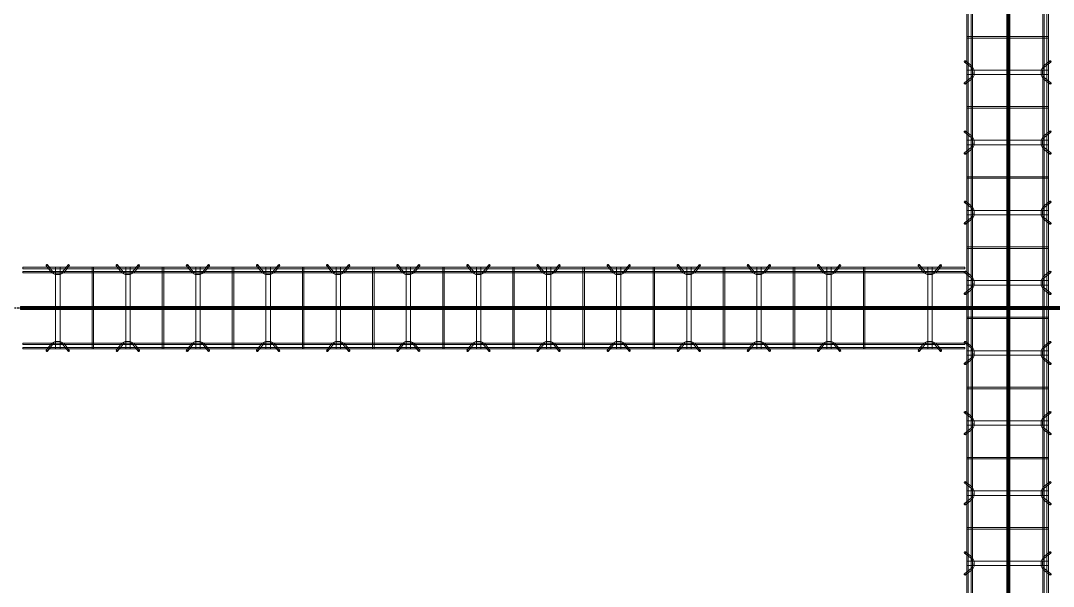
# Model space of a CAD drawing. Header units: inches. Extents: x -19229 to -222, y -6301 to 12387.
# Drawn here: x -3819.3 to -3642.6, y 10791.6 to 10888.4 of the extents above; entities that cross this region are included whole.
import ezdxf

# ---------------------------------------------------------------- set-up
doc = ezdxf.new("R2010")
doc.units = ezdxf.units.IN
doc.header["$MEASUREMENT"] = 0
doc.linetypes.add('Grid Line 1_2_', pattern=[0.875, 0.5, -0.125, 0.125, -0.125])
for name, color, linetype, lineweight in [('A-GENM', 13, 'Continuous', 9), ('S-BEAM', 12, 'Continuous', 9), ('S-GRID', 1, 'Continuous', 9)]:
    doc.layers.add(name, color=color, linetype=linetype, lineweight=lineweight)

# ---------------------------------------------------------------- blocks, each defined once
blk = doc.blocks.new('Dowel bar assembly - Dowel bar assembly-671091-SLAB ON GROUND JOINTS')
at = {"layer": 'S-BEAM'}
for p, q in [((1524, 1.98), (0, 1.98)), ((892.02, 2.23), (892.97, 1.03)), ((893.18, 1.19), (892.23, 2.39)), ((893.62, 1.99), (893.62, -12.01)), ((894.38, 1.99), (893.62, 1.99)), ((893.62, 1.99), (894.38, 1.99)), ((894.38, -12.01), (894.38, 1.99)), ((895.76, 2.39), (894.81, 1.19)), ((895.01, 1.03), (895.96, 2.23)), ((899.87, 1.99), (899.87, -12.01)), ((900.13, 1.99), (899.87, 1.99)), ((899.87, 1.99), (900.13, 1.99)), ((900.13, -12.01), (900.13, 1.99)), ((904.02, 2.23), (904.97, 1.03)), ((905.18, 1.19), (904.23, 2.39)), ((905.62, 1.99), (905.62, -12.01)), ((906.38, 1.99), (905.62, 1.99)), ((905.62, 1.99), (906.38, 1.99)), ((906.38, -12.01), (906.38, 1.99)), ((907.76, 2.39), (906.81, 1.19)), ((907.01, 1.03), (907.96, 2.23)), ((911.87, 1.99), (911.87, -12.01)), ((912.13, 1.99), (911.87, 1.99)), ((911.87, 1.99), (912.13, 1.99)), ((912.13, -12.01), (912.13, 1.99)), ((916.02, 2.23), (916.97, 1.03)), ((917.18, 1.19), (916.23, 2.39)), ((917.62, 1.99), (917.62, -12.01)), ((918.38, 1.99), (917.62, 1.99)), ((917.62, 1.99), (918.38, 1.99)), ((918.38, -12.01), (918.38, 1.99)), ((919.76, 2.39), (918.81, 1.19)), ((919.01, 1.03), (919.96, 2.23)), ((923.87, 1.99), (923.87, -12.01)), ((924.13, 1.99), (923.87, 1.99)), ((923.87, 1.99), (924.13, 1.99)), ((924.13, -12.01), (924.13, 1.99)), ((928.02, 2.23), (928.97, 1.03)), ((929.18, 1.19), (928.23, 2.39)), ((929.62, 1.99), (929.62, -12.01)), ((930.38, 1.99), (929.62, 1.99)), ((929.62, 1.99), (930.38, 1.99)), ((930.38, -12.01), (930.38, 1.99)), ((931.76, 2.39), (930.81, 1.19)), ((931.01, 1.03), (931.96, 2.23)), ((935.87, 1.99), (935.87, -12.01)), ((936.13, 1.99), (935.87, 1.99)), ((935.87, 1.99), (936.13, 1.99)), ((936.13, -12.01), (936.13, 1.99)), ((940.02, 2.23), (940.97, 1.03)), ((941.18, 1.19), (940.23, 2.39)), ((941.62, 1.99), (941.62, -12.01)), ((942.38, 1.99), (941.62, 1.99)), ((941.62, 1.99), (942.38, 1.99)), ((942.38, -12.01), (942.38, 1.99)), ((943.76, 2.39), (942.81, 1.19)), ((943.01, 1.03), (943.96, 2.23)), ((947.87, 1.99), (947.87, -12.01)), ((948.13, 1.99), (947.87, 1.99)), ((947.87, 1.99), (948.13, 1.99)), ((948.13, -12.01), (948.13, 1.99)), ((952.02, 2.23), (952.97, 1.03)), ((953.18, 1.19), (952.23, 2.39)), ((953.62, 1.99), (953.62, -12.01)), ((954.38, 1.99), (953.62, 1.99)), ((953.62, 1.99), (954.38, 1.99)), ((954.38, -12.01), (954.38, 1.99)), ((955.76, 2.39), (954.81, 1.19)), ((955.01, 1.03), (955.96, 2.23)), ((959.87, 1.99), (959.87, -12.01)), ((960.13, 1.99), (959.87, 1.99)), ((959.87, 1.99), (960.13, 1.99)), ((960.13, -12.01), (960.13, 1.99)), ((964.02, 2.23), (964.97, 1.03)), ((965.18, 1.19), (964.23, 2.39)), ((965.62, 1.99), (965.62, -12.01)), ((966.38, 1.99), (965.62, 1.99)), ((965.62, 1.99), (966.38, 1.99)), ((966.38, -12.01), (966.38, 1.99)), ((967.76, 2.39), (966.81, 1.19)), ((967.01, 1.03), (967.96, 2.23)), ((971.87, 1.99), (971.87, -12.01)), ((972.13, 1.99), (971.87, 1.99)), ((971.87, 1.99), (972.13, 1.99)), ((972.13, -12.01), (972.13, 1.99)), ((976.02, 2.23), (976.97, 1.03)), ((977.18, 1.19), (976.23, 2.39)), ((977.62, 1.99), (977.62, -12.01)), ((978.38, 1.99), (977.62, 1.99)), ((977.62, 1.99), (978.38, 1.99)), ((978.38, -12.01), (978.38, 1.99)), ((979.76, 2.39), (978.81, 1.19)), ((979.01, 1.03), (979.96, 2.23)), ((983.87, 1.99), (983.87, -12.01)), ((984.13, 1.99), (983.87, 1.99)), ((983.87, 1.99), (984.13, 1.99)), ((984.13, -12.01), (984.13, 1.99)), ((0, 1.72), (1524, 1.72)), ((1524, 1.25), (0, 1.25)), ((0, 0.99), (1524, 0.99)), ((1524, -11.01), (0, -11.01)), ((0, -11.27), (1524, -11.27)), ((1524, -11.74), (0, -11.74)), ((0, -12), (1524, -12)), ((892.97, -11.05), (892.02, -12.25)), ((892.23, -12.41), (893.18, -11.21)), ((894.38, -12.01), (893.62, -12.01)), ((893.62, -12.01), (894.38, -12.01)), ((894.81, -11.21), (895.76, -12.41)), ((895.96, -12.25), (895.01, -11.05)), ((900.13, -12.01), (899.87, -12.01)), ((899.87, -12.01), (900.13, -12.01)), ((904.97, -11.05), (904.02, -12.25)), ((904.23, -12.41), (905.18, -11.21)), ((906.38, -12.01), (905.62, -12.01)), ((905.62, -12.01), (906.38, -12.01)), ((906.81, -11.21), (907.76, -12.41)), ((907.96, -12.25), (907.01, -11.05)), ((912.13, -12.01), (911.87, -12.01)), ((911.87, -12.01), (912.13, -12.01)), ((916.97, -11.05), (916.02, -12.25)), ((916.23, -12.41), (917.18, -11.21)), ((918.38, -12.01), (917.62, -12.01)), ((917.62, -12.01), (918.38, -12.01)), ((918.81, -11.21), (919.76, -12.41)), ((919.96, -12.25), (919.01, -11.05)), ((924.13, -12.01), (923.87, -12.01)), ((923.87, -12.01), (924.13, -12.01)), ((928.97, -11.05), (928.02, -12.25)), ((928.23, -12.41), (929.18, -11.21)), ((930.38, -12.01), (929.62, -12.01)), ((929.62, -12.01), (930.38, -12.01)), ((930.81, -11.21), (931.76, -12.41)), ((931.96, -12.25), (931.01, -11.05)), ((936.13, -12.01), (935.87, -12.01)), ((935.87, -12.01), (936.13, -12.01)), ((940.97, -11.05), (940.02, -12.25)), ((940.23, -12.41), (941.18, -11.21)), ((942.38, -12.01), (941.62, -12.01)), ((941.62, -12.01), (942.38, -12.01)), ((942.81, -11.21), (943.76, -12.41)), ((943.96, -12.25), (943.01, -11.05)), ((948.13, -12.01), (947.87, -12.01)), ((947.87, -12.01), (948.13, -12.01)), ((952.97, -11.05), (952.02, -12.25)), ((952.23, -12.41), (953.18, -11.21)), ((954.38, -12.01), (953.62, -12.01)), ((953.62, -12.01), (954.38, -12.01)), ((954.81, -11.21), (955.76, -12.41)), ((955.96, -12.25), (955.01, -11.05)), ((960.13, -12.01), (959.87, -12.01)), ((959.87, -12.01), (960.13, -12.01)), ((964.97, -11.05), (964.02, -12.25)), ((964.23, -12.41), (965.18, -11.21)), ((966.38, -12.01), (965.62, -12.01)), ((965.62, -12.01), (966.38, -12.01)), ((966.81, -11.21), (967.76, -12.41)), ((967.96, -12.25), (967.01, -11.05)), ((972.13, -12.01), (971.87, -12.01)), ((971.87, -12.01), (972.13, -12.01)), ((976.97, -11.05), (976.02, -12.25)), ((976.23, -12.41), (977.18, -11.21)), ((978.38, -12.01), (977.62, -12.01)), ((977.62, -12.01), (978.38, -12.01)), ((978.81, -11.21), (979.76, -12.41)), ((979.96, -12.25), (979.01, -11.05)), ((984.13, -12.01), (983.87, -12.01)), ((983.87, -12.01), (984.13, -12.01))]:
    blk.add_line(p, q, dxfattribs=at)
at = {"layer": 'S-BEAM', "flags": 128}
for points in [[(892.97, 1.03), (893.53, 0.73), (894.39, 0.72), (894.97, 0.99), (895.01, 1.03)], [(893.18, 1.19), (893.62, 0.97), (894.38, 0.98), (894.81, 1.19)], [(904.97, 1.03), (905.53, 0.73), (906.39, 0.72), (906.97, 0.99), (907.01, 1.03)], [(905.18, 1.19), (905.62, 0.97), (906.38, 0.98), (906.81, 1.19)], [(916.97, 1.03), (917.53, 0.73), (918.39, 0.72), (918.97, 0.99), (919.01, 1.03)], [(917.18, 1.19), (917.62, 0.97), (918.38, 0.98), (918.81, 1.19)], [(928.97, 1.03), (929.53, 0.73), (930.39, 0.72), (930.97, 0.99), (931.01, 1.03)], [(929.18, 1.19), (929.62, 0.97), (930.38, 0.98), (930.81, 1.19)], [(940.97, 1.03), (941.53, 0.73), (942.39, 0.72), (942.97, 0.99), (943.01, 1.03)], [(941.18, 1.19), (941.62, 0.97), (942.38, 0.98), (942.81, 1.19)], [(952.97, 1.03), (953.53, 0.73), (954.39, 0.72), (954.97, 0.99), (955.01, 1.03)], [(953.18, 1.19), (953.62, 0.97), (954.38, 0.98), (954.81, 1.19)], [(964.97, 1.03), (965.53, 0.73), (966.39, 0.72), (966.97, 0.99), (967.01, 1.03)], [(965.18, 1.19), (965.62, 0.97), (966.38, 0.98), (966.81, 1.19)], [(976.97, 1.03), (977.53, 0.73), (978.39, 0.72), (978.97, 0.99), (979.01, 1.03)], [(977.18, 1.19), (977.62, 0.97), (978.38, 0.98), (978.81, 1.19)], [(892.97, -11.05), (893.53, -10.75), (894.39, -10.74), (894.97, -11.01), (895.01, -11.05)], [(893.18, -11.21), (893.62, -10.99), (894.38, -11), (894.81, -11.21)], [(904.97, -11.05), (905.53, -10.75), (906.39, -10.74), (906.97, -11.01), (907.01, -11.05)], [(905.18, -11.21), (905.62, -10.99), (906.38, -11), (906.81, -11.21)], [(916.97, -11.05), (917.53, -10.75), (918.39, -10.74), (918.97, -11.01), (919.01, -11.05)], [(917.18, -11.21), (917.62, -10.99), (918.38, -11), (918.81, -11.21)], [(928.97, -11.05), (929.53, -10.75), (930.39, -10.74), (930.97, -11.01), (931.01, -11.05)], [(929.18, -11.21), (929.62, -10.99), (930.38, -11), (930.81, -11.21)], [(940.97, -11.05), (941.53, -10.75), (942.39, -10.74), (942.97, -11.01), (943.01, -11.05)], [(941.18, -11.21), (941.62, -10.99), (942.38, -11), (942.81, -11.21)], [(952.97, -11.05), (953.53, -10.75), (954.39, -10.74), (954.97, -11.01), (955.01, -11.05)], [(953.18, -11.21), (953.62, -10.99), (954.38, -11), (954.81, -11.21)], [(964.97, -11.05), (965.53, -10.75), (966.39, -10.74), (966.97, -11.01), (967.01, -11.05)], [(965.18, -11.21), (965.62, -10.99), (966.38, -11), (966.81, -11.21)], [(976.97, -11.05), (977.53, -10.75), (978.39, -10.74), (978.97, -11.01), (979.01, -11.05)], [(977.18, -11.21), (977.62, -10.99), (978.38, -11), (978.81, -11.21)]]:
    blk.add_lwpolyline(points, dxfattribs=at)
at = {"layer": 'S-BEAM'}
for centre, major_axis, start_param, end_param in [((892.12, 2.31), (0.101, 0.08), 5.709265, 8.850858), ((892.12, 2.31), (0.101, 0.08), 2.567673, 5.709265), ((895.86, 2.31), (-0.101, 0.08), 3.715513, 6.857105), ((895.86, 2.31), (-0.101, 0.08), 0.57392, 3.715513), ((904.12, 2.31), (0.101, 0.08), 5.709265, 8.850858), ((904.12, 2.31), (0.101, 0.08), 2.567673, 5.709265), ((907.86, 2.31), (-0.101, 0.08), 3.715513, 6.857105), ((907.86, 2.31), (-0.101, 0.08), 0.57392, 3.715513), ((916.12, 2.31), (0.101, 0.08), 5.709265, 8.850858), ((916.12, 2.31), (0.101, 0.08), 2.567673, 5.709265), ((919.86, 2.31), (-0.101, 0.08), 3.715513, 6.857105), ((919.86, 2.31), (-0.101, 0.08), 0.57392, 3.715513), ((928.12, 2.31), (0.101, 0.08), 5.709265, 8.850858), ((928.12, 2.31), (0.101, 0.08), 2.567673, 5.709265), ((931.86, 2.31), (-0.101, 0.08), 3.715513, 6.857105), ((931.86, 2.31), (-0.101, 0.08), 0.57392, 3.715513), ((940.12, 2.31), (0.101, 0.08), 5.709265, 8.850858), ((940.12, 2.31), (0.101, 0.08), 2.567673, 5.709265), ((943.86, 2.31), (-0.101, 0.08), 3.715513, 6.857105), ((943.86, 2.31), (-0.101, 0.08), 0.57392, 3.715513), ((952.12, 2.31), (0.101, 0.08), 5.709265, 8.850858), ((952.12, 2.31), (0.101, 0.08), 2.567673, 5.709265), ((955.86, 2.31), (-0.101, 0.08), 3.715513, 6.857105), ((955.86, 2.31), (-0.101, 0.08), 0.57392, 3.715513), ((964.12, 2.31), (0.101, 0.08), 5.709265, 8.850858), ((964.12, 2.31), (0.101, 0.08), 2.567673, 5.709265), ((967.86, 2.31), (-0.101, 0.08), 3.715513, 6.857105), ((967.86, 2.31), (-0.101, 0.08), 0.57392, 3.715513), ((976.12, 2.31), (0.101, 0.08), 5.709265, 8.850858), ((976.12, 2.31), (0.101, 0.08), 2.567673, 5.709265), ((979.86, 2.31), (-0.101, 0.08), 3.715513, 6.857105), ((979.86, 2.31), (-0.101, 0.08), 0.57392, 3.715513), ((892.12, -12.33), (-0.101, 0.08), 3.715513, 6.857105), ((892.12, -12.33), (-0.101, 0.08), 0.57392, 3.715513), ((895.86, -12.33), (0.101, 0.08), 5.709265, 8.850858), ((895.86, -12.33), (0.101, 0.08), 2.567673, 5.709265), ((904.12, -12.33), (-0.101, 0.08), 3.715513, 6.857105), ((904.12, -12.33), (-0.101, 0.08), 0.57392, 3.715513), ((907.86, -12.33), (0.101, 0.08), 5.709265, 8.850858), ((907.86, -12.33), (0.101, 0.08), 2.567673, 5.709265), ((916.12, -12.33), (-0.101, 0.08), 3.715513, 6.857105), ((916.12, -12.33), (-0.101, 0.08), 0.57392, 3.715513), ((919.86, -12.33), (0.101, 0.08), 5.709265, 8.850858), ((919.86, -12.33), (0.101, 0.08), 2.567673, 5.709265), ((928.12, -12.33), (-0.101, 0.08), 3.715513, 6.857105), ((928.12, -12.33), (-0.101, 0.08), 0.57392, 3.715513), ((931.86, -12.33), (0.101, 0.08), 5.709265, 8.850858), ((931.86, -12.33), (0.101, 0.08), 2.567673, 5.709265), ((940.12, -12.33), (-0.101, 0.08), 3.715513, 6.857105), ((940.12, -12.33), (-0.101, 0.08), 0.57392, 3.715513), ((943.86, -12.33), (0.101, 0.08), 5.709265, 8.850858), ((943.86, -12.33), (0.101, 0.08), 2.567673, 5.709265), ((952.12, -12.33), (-0.101, 0.08), 3.715513, 6.857105), ((952.12, -12.33), (-0.101, 0.08), 0.57392, 3.715513), ((955.86, -12.33), (0.101, 0.08), 5.709265, 8.850858), ((955.86, -12.33), (0.101, 0.08), 2.567673, 5.709265), ((964.12, -12.33), (-0.101, 0.08), 3.715513, 6.857105), ((964.12, -12.33), (-0.101, 0.08), 0.57392, 3.715513), ((967.86, -12.33), (0.101, 0.08), 5.709265, 8.850858), ((967.86, -12.33), (0.101, 0.08), 2.567673, 5.709265), ((976.12, -12.33), (-0.101, 0.08), 3.715513, 6.857105), ((976.12, -12.33), (-0.101, 0.08), 0.57392, 3.715513), ((979.86, -12.33), (0.101, 0.08), 5.709265, 8.850858), ((979.86, -12.33), (0.101, 0.08), 2.567673, 5.709265)]:
    blk.add_ellipse(centre, major_axis=major_axis, ratio=0.816528, start_param=start_param, end_param=end_param, dxfattribs=at)
blk = doc.blocks.new('Dowel bar assembly - Dowel bar assembly-673167-SLAB ON GROUND JOINTS')
at = {"layer": 'S-BEAM'}
for p, q in [((161.25, 1.98), (0, 1.98)), ((0, 1.98), (0, 1.72)), ((0, 1.72), (0, 1.98)), ((4.02, 2.23), (4.97, 1.03)), ((5.18, 1.19), (4.23, 2.39)), ((5.63, 1.99), (5.63, -12.01)), ((6.38, 1.99), (5.63, 1.99)), ((5.63, 1.99), (6.38, 1.99)), ((6.38, -12.01), (6.38, 1.99)), ((7.76, 2.39), (6.81, 1.19)), ((7.01, 1.03), (7.96, 2.23)), ((11.87, 1.99), (11.87, -12.01)), ((12.13, 1.99), (11.87, 1.99)), ((11.87, 1.99), (12.13, 1.99)), ((12.13, -12.01), (12.13, 1.99)), ((16.02, 2.23), (16.97, 1.03)), ((17.18, 1.19), (16.23, 2.39)), ((17.63, 1.99), (17.63, -12.01)), ((18.38, 1.99), (17.63, 1.99)), ((17.63, 1.99), (18.38, 1.99)), ((18.38, -12.01), (18.38, 1.99)), ((19.76, 2.39), (18.81, 1.19)), ((19.01, 1.03), (19.96, 2.23)), ((23.87, 1.99), (23.87, -12.01)), ((24.13, 1.99), (23.87, 1.99)), ((23.87, 1.99), (24.13, 1.99)), ((24.13, -12.01), (24.13, 1.99)), ((28.02, 2.23), (28.97, 1.03)), ((29.18, 1.19), (28.23, 2.39)), ((29.63, 1.99), (29.63, -12.01)), ((30.38, 1.99), (29.63, 1.99)), ((29.63, 1.99), (30.38, 1.99)), ((30.38, -12.01), (30.38, 1.99)), ((31.76, 2.39), (30.81, 1.19)), ((31.01, 1.03), (31.96, 2.23)), ((35.87, 1.99), (35.87, -12.01)), ((36.13, 1.99), (35.87, 1.99)), ((35.87, 1.99), (36.13, 1.99)), ((36.13, -12.01), (36.13, 1.99)), ((40.02, 2.23), (40.97, 1.03)), ((41.18, 1.19), (40.23, 2.39)), ((41.63, 1.99), (41.63, -12.01)), ((42.38, 1.99), (41.63, 1.99)), ((41.63, 1.99), (42.38, 1.99)), ((42.38, -12.01), (42.38, 1.99)), ((43.76, 2.39), (42.81, 1.19)), ((43.01, 1.03), (43.96, 2.23)), ((47.87, 1.99), (47.87, -12.01)), ((48.13, 1.99), (47.87, 1.99)), ((47.87, 1.99), (48.13, 1.99)), ((48.13, -12.01), (48.13, 1.99)), ((52.02, 2.23), (52.97, 1.03)), ((53.18, 1.19), (52.23, 2.39)), ((53.63, 1.99), (53.63, -12.01)), ((54.38, 1.99), (53.63, 1.99)), ((53.63, 1.99), (54.38, 1.99)), ((54.38, -12.01), (54.38, 1.99)), ((55.76, 2.39), (54.81, 1.19)), ((55.01, 1.03), (55.96, 2.23)), ((59.87, 1.99), (59.87, -12.01)), ((60.13, 1.99), (59.87, 1.99)), ((59.87, 1.99), (60.13, 1.99)), ((60.13, -12.01), (60.13, 1.99)), ((64.02, 2.23), (64.97, 1.03)), ((65.18, 1.19), (64.23, 2.39)), ((65.63, 1.99), (65.63, -12.01)), ((66.38, 1.99), (65.63, 1.99)), ((65.63, 1.99), (66.38, 1.99)), ((66.38, -12.01), (66.38, 1.99)), ((67.76, 2.39), (66.81, 1.19)), ((67.01, 1.03), (67.96, 2.23)), ((71.87, 1.99), (71.87, -12.01)), ((72.13, 1.99), (71.87, 1.99)), ((71.87, 1.99), (72.13, 1.99)), ((72.13, -12.01), (72.13, 1.99)), ((76.02, 2.23), (76.97, 1.03)), ((77.18, 1.19), (76.23, 2.39)), ((77.63, 1.99), (77.63, -12.01)), ((78.38, 1.99), (77.63, 1.99)), ((77.63, 1.99), (78.38, 1.99)), ((78.38, -12.01), (78.38, 1.99)), ((79.76, 2.39), (78.81, 1.19)), ((79.01, 1.03), (79.96, 2.23)), ((83.87, 1.99), (83.87, -12.01)), ((84.13, 1.99), (83.87, 1.99)), ((83.87, 1.99), (84.13, 1.99)), ((84.13, -12.01), (84.13, 1.99)), ((88.02, 2.23), (88.97, 1.03)), ((89.18, 1.19), (88.23, 2.39)), ((89.63, 1.99), (89.63, -12.01)), ((90.38, 1.99), (89.63, 1.99)), ((89.63, 1.99), (90.38, 1.99)), ((90.38, -12.01), (90.38, 1.99)), ((91.76, 2.39), (90.81, 1.19)), ((91.01, 1.03), (91.96, 2.23)), ((95.87, 1.99), (95.87, -12.01)), ((96.13, 1.99), (95.87, 1.99)), ((95.87, 1.99), (96.13, 1.99)), ((96.13, -12.01), (96.13, 1.99)), ((100.02, 2.23), (100.97, 1.03)), ((101.18, 1.19), (100.23, 2.39)), ((101.63, 1.99), (101.63, -12.01)), ((102.38, 1.99), (101.63, 1.99)), ((101.63, 1.99), (102.38, 1.99)), ((102.38, -12.01), (102.38, 1.99)), ((103.76, 2.39), (102.81, 1.19)), ((103.01, 1.03), (103.96, 2.23)), ((107.87, 1.99), (107.87, -12.01)), ((108.13, 1.99), (107.87, 1.99)), ((107.87, 1.99), (108.13, 1.99)), ((108.13, -12.01), (108.13, 1.99)), ((112.02, 2.23), (112.97, 1.03)), ((113.18, 1.19), (112.23, 2.39)), ((113.63, 1.99), (113.63, -12.01)), ((114.38, 1.99), (113.63, 1.99)), ((113.63, 1.99), (114.38, 1.99)), ((114.38, -12.01), (114.38, 1.99)), ((115.76, 2.39), (114.81, 1.19)), ((115.01, 1.03), (115.96, 2.23)), ((119.87, 1.99), (119.87, -12.01)), ((120.13, 1.99), (119.87, 1.99)), ((119.87, 1.99), (120.13, 1.99)), ((120.13, -12.01), (120.13, 1.99)), ((124.02, 2.23), (124.97, 1.03)), ((125.18, 1.19), (124.23, 2.39)), ((125.63, 1.99), (125.63, -12.01)), ((126.38, 1.99), (125.63, 1.99)), ((125.63, 1.99), (126.38, 1.99)), ((126.38, -12.01), (126.38, 1.99)), ((127.76, 2.39), (126.81, 1.19)), ((127.01, 1.03), (127.96, 2.23)), ((131.87, 1.99), (131.87, -12.01)), ((132.13, 1.99), (131.87, 1.99)), ((131.87, 1.99), (132.13, 1.99)), ((132.13, -12.01), (132.13, 1.99)), ((136.02, 2.23), (136.97, 1.03)), ((137.18, 1.19), (136.23, 2.39)), ((137.63, 1.99), (137.63, -12.01)), ((138.38, 1.99), (137.63, 1.99)), ((137.63, 1.99), (138.38, 1.99)), ((138.38, -12.01), (138.38, 1.99)), ((139.76, 2.39), (138.81, 1.19)), ((139.01, 1.03), (139.96, 2.23)), ((143.87, 1.99), (143.87, -12.01)), ((144.13, 1.99), (143.87, 1.99)), ((143.87, 1.99), (144.13, 1.99)), ((144.13, -12.01), (144.13, 1.99)), ((153.27, 2.23), (154.22, 1.03)), ((154.43, 1.19), (153.48, 2.39)), ((154.88, 1.99), (154.88, -12.01)), ((155.63, 1.99), (154.88, 1.99)), ((154.88, 1.99), (155.63, 1.99)), ((155.63, -12.01), (155.63, 1.99)), ((157.01, 2.39), (156.06, 1.19)), ((156.26, 1.03), (157.21, 2.23)), ((161.25, 1.98), (161.25, 1.72)), ((161.25, 1.72), (161.25, 1.98)), ((0, 1.72), (161.25, 1.72)), ((161.25, 1.25), (0, 1.25)), ((0, 0.99), (0, 1.25)), ((0, 1.25), (0, 0.99)), ((0, 0.99), (161.25, 0.99)), ((161.25, 0.99), (161.25, 1.25)), ((161.25, 1.25), (161.25, 0.99)), ((161.25, -11.01), (0, -11.01)), ((0, -11.27), (0, -11.01)), ((0, -11.01), (0, -11.27)), ((0, -11.27), (161.25, -11.27)), ((161.25, -11.74), (0, -11.74)), ((0, -12), (0, -11.74)), ((0, -11.74), (0, -12)), ((0, -12), (161.25, -12)), ((4.97, -11.05), (4.02, -12.25)), ((4.23, -12.41), (5.18, -11.21)), ((6.38, -12.01), (5.63, -12.01)), ((5.63, -12.01), (6.38, -12.01)), ((6.81, -11.21), (7.76, -12.41)), ((7.96, -12.25), (7.01, -11.05)), ((12.13, -12.01), (11.87, -12.01)), ((11.87, -12.01), (12.13, -12.01)), ((16.97, -11.05), (16.02, -12.25)), ((16.23, -12.41), (17.18, -11.21)), ((18.38, -12.01), (17.63, -12.01)), ((17.63, -12.01), (18.38, -12.01)), ((18.81, -11.21), (19.76, -12.41)), ((19.96, -12.25), (19.01, -11.05)), ((24.13, -12.01), (23.87, -12.01)), ((23.87, -12.01), (24.13, -12.01)), ((28.97, -11.05), (28.02, -12.25)), ((28.23, -12.41), (29.18, -11.21)), ((30.38, -12.01), (29.63, -12.01)), ((29.63, -12.01), (30.38, -12.01)), ((30.81, -11.21), (31.76, -12.41)), ((31.96, -12.25), (31.01, -11.05)), ((36.13, -12.01), (35.87, -12.01)), ((35.87, -12.01), (36.13, -12.01)), ((40.97, -11.05), (40.02, -12.25)), ((40.23, -12.41), (41.18, -11.21)), ((42.38, -12.01), (41.63, -12.01)), ((41.63, -12.01), (42.38, -12.01)), ((42.81, -11.21), (43.76, -12.41)), ((43.96, -12.25), (43.01, -11.05)), ((48.13, -12.01), (47.87, -12.01)), ((47.87, -12.01), (48.13, -12.01)), ((52.97, -11.05), (52.02, -12.25)), ((52.23, -12.41), (53.18, -11.21)), ((54.38, -12.01), (53.63, -12.01)), ((53.63, -12.01), (54.38, -12.01)), ((54.81, -11.21), (55.76, -12.41)), ((55.96, -12.25), (55.01, -11.05)), ((60.13, -12.01), (59.87, -12.01)), ((59.87, -12.01), (60.13, -12.01)), ((64.97, -11.05), (64.02, -12.25)), ((64.23, -12.41), (65.18, -11.21)), ((66.38, -12.01), (65.63, -12.01)), ((65.63, -12.01), (66.38, -12.01)), ((66.81, -11.21), (67.76, -12.41)), ((67.96, -12.25), (67.01, -11.05)), ((72.13, -12.01), (71.87, -12.01)), ((71.87, -12.01), (72.13, -12.01)), ((76.97, -11.05), (76.02, -12.25)), ((76.23, -12.41), (77.18, -11.21)), ((78.38, -12.01), (77.63, -12.01)), ((77.63, -12.01), (78.38, -12.01)), ((78.81, -11.21), (79.76, -12.41)), ((79.96, -12.25), (79.01, -11.05)), ((84.13, -12.01), (83.87, -12.01)), ((83.87, -12.01), (84.13, -12.01)), ((88.97, -11.05), (88.02, -12.25)), ((88.23, -12.41), (89.18, -11.21)), ((90.38, -12.01), (89.63, -12.01)), ((89.63, -12.01), (90.38, -12.01)), ((90.81, -11.21), (91.76, -12.41)), ((91.96, -12.25), (91.01, -11.05)), ((96.13, -12.01), (95.87, -12.01)), ((95.87, -12.01), (96.13, -12.01)), ((100.97, -11.05), (100.02, -12.25)), ((100.23, -12.41), (101.18, -11.21)), ((102.38, -12.01), (101.63, -12.01)), ((101.63, -12.01), (102.38, -12.01)), ((102.81, -11.21), (103.76, -12.41)), ((103.96, -12.25), (103.01, -11.05)), ((108.13, -12.01), (107.87, -12.01)), ((107.87, -12.01), (108.13, -12.01)), ((112.97, -11.05), (112.02, -12.25)), ((112.23, -12.41), (113.18, -11.21)), ((114.38, -12.01), (113.63, -12.01)), ((113.63, -12.01), (114.38, -12.01)), ((114.81, -11.21), (115.76, -12.41)), ((115.96, -12.25), (115.01, -11.05)), ((120.13, -12.01), (119.87, -12.01)), ((119.87, -12.01), (120.13, -12.01)), ((124.97, -11.05), (124.02, -12.25)), ((124.23, -12.41), (125.18, -11.21)), ((126.38, -12.01), (125.63, -12.01)), ((125.63, -12.01), (126.38, -12.01)), ((126.81, -11.21), (127.76, -12.41)), ((127.96, -12.25), (127.01, -11.05)), ((132.13, -12.01), (131.87, -12.01)), ((131.87, -12.01), (132.13, -12.01)), ((136.97, -11.05), (136.02, -12.25)), ((136.23, -12.41), (137.18, -11.21)), ((138.38, -12.01), (137.63, -12.01)), ((137.63, -12.01), (138.38, -12.01)), ((138.81, -11.21), (139.76, -12.41)), ((139.96, -12.25), (139.01, -11.05)), ((144.13, -12.01), (143.87, -12.01)), ((143.87, -12.01), (144.13, -12.01)), ((154.22, -11.05), (153.27, -12.25)), ((153.48, -12.41), (154.43, -11.21)), ((155.63, -12.01), (154.88, -12.01)), ((154.88, -12.01), (155.63, -12.01)), ((156.06, -11.21), (157.01, -12.41)), ((157.21, -12.25), (156.26, -11.05)), ((161.25, -11.27), (161.25, -11.01)), ((161.25, -11.01), (161.25, -11.27)), ((161.25, -12), (161.25, -11.74)), ((161.25, -11.74), (161.25, -12))]:
    blk.add_line(p, q, dxfattribs=at)
at = {"layer": 'S-BEAM', "flags": 128}
for points in [[(4.97, 1.03), (5.53, 0.73), (6.39, 0.72), (6.97, 0.99), (7.01, 1.03)], [(5.18, 1.19), (5.62, 0.97), (6.38, 0.98), (6.81, 1.19)], [(16.97, 1.03), (17.53, 0.73), (18.39, 0.72), (18.97, 0.99), (19.01, 1.03)], [(17.18, 1.19), (17.62, 0.97), (18.38, 0.98), (18.81, 1.19)], [(28.97, 1.03), (29.53, 0.73), (30.39, 0.72), (30.97, 0.99), (31.01, 1.03)], [(29.18, 1.19), (29.62, 0.97), (30.38, 0.98), (30.81, 1.19)], [(40.97, 1.03), (41.53, 0.73), (42.39, 0.72), (42.97, 0.99), (43.01, 1.03)], [(41.18, 1.19), (41.62, 0.97), (42.38, 0.98), (42.81, 1.19)], [(52.97, 1.03), (53.53, 0.73), (54.39, 0.72), (54.97, 0.99), (55.01, 1.03)], [(53.18, 1.19), (53.62, 0.97), (54.38, 0.98), (54.81, 1.19)], [(64.97, 1.03), (65.53, 0.73), (66.39, 0.72), (66.97, 0.99), (67.01, 1.03)], [(65.18, 1.19), (65.62, 0.97), (66.38, 0.98), (66.81, 1.19)], [(76.97, 1.03), (77.53, 0.73), (78.39, 0.72), (78.97, 0.99), (79.01, 1.03)], [(77.18, 1.19), (77.62, 0.97), (78.38, 0.98), (78.81, 1.19)], [(88.97, 1.03), (89.53, 0.73), (90.39, 0.72), (90.97, 0.99), (91.01, 1.03)], [(89.18, 1.19), (89.62, 0.97), (90.38, 0.98), (90.81, 1.19)], [(100.97, 1.03), (101.53, 0.73), (102.39, 0.72), (102.97, 0.99), (103.01, 1.03)], [(101.18, 1.19), (101.62, 0.97), (102.38, 0.98), (102.81, 1.19)], [(112.97, 1.03), (113.53, 0.73), (114.39, 0.72), (114.97, 0.99), (115.01, 1.03)], [(113.18, 1.19), (113.62, 0.97), (114.38, 0.98), (114.81, 1.19)], [(124.97, 1.03), (125.53, 0.73), (126.39, 0.72), (126.97, 0.99), (127.01, 1.03)], [(125.18, 1.19), (125.62, 0.97), (126.38, 0.98), (126.81, 1.19)], [(136.97, 1.03), (137.53, 0.73), (138.39, 0.72), (138.97, 0.99), (139.01, 1.03)], [(137.18, 1.19), (137.62, 0.97), (138.38, 0.98), (138.81, 1.19)], [(154.22, 1.03), (154.78, 0.73), (155.64, 0.72), (156.22, 0.99), (156.26, 1.03)], [(154.43, 1.19), (154.87, 0.97), (155.63, 0.98), (156.06, 1.19)], [(4.97, -11.05), (5.53, -10.75), (6.39, -10.74), (6.97, -11.01), (7.01, -11.05)], [(5.18, -11.21), (5.62, -10.99), (6.38, -11), (6.81, -11.21)], [(16.97, -11.05), (17.53, -10.75), (18.39, -10.74), (18.97, -11.01), (19.01, -11.05)], [(17.18, -11.21), (17.62, -10.99), (18.38, -11), (18.81, -11.21)], [(28.97, -11.05), (29.53, -10.75), (30.39, -10.74), (30.97, -11.01), (31.01, -11.05)], [(29.18, -11.21), (29.62, -10.99), (30.38, -11), (30.81, -11.21)], [(40.97, -11.05), (41.53, -10.75), (42.39, -10.74), (42.97, -11.01), (43.01, -11.05)], [(41.18, -11.21), (41.62, -10.99), (42.38, -11), (42.81, -11.21)], [(52.97, -11.05), (53.53, -10.75), (54.39, -10.74), (54.97, -11.01), (55.01, -11.05)], [(53.18, -11.21), (53.62, -10.99), (54.38, -11), (54.81, -11.21)], [(64.97, -11.05), (65.53, -10.75), (66.39, -10.74), (66.97, -11.01), (67.01, -11.05)], [(65.18, -11.21), (65.62, -10.99), (66.38, -11), (66.81, -11.21)], [(76.97, -11.05), (77.53, -10.75), (78.39, -10.74), (78.97, -11.01), (79.01, -11.05)], [(77.18, -11.21), (77.62, -10.99), (78.38, -11), (78.81, -11.21)], [(88.97, -11.05), (89.53, -10.75), (90.39, -10.74), (90.97, -11.01), (91.01, -11.05)], [(89.18, -11.21), (89.62, -10.99), (90.38, -11), (90.81, -11.21)], [(100.97, -11.05), (101.53, -10.75), (102.39, -10.74), (102.97, -11.01), (103.01, -11.05)], [(101.18, -11.21), (101.62, -10.99), (102.38, -11), (102.81, -11.21)], [(112.97, -11.05), (113.53, -10.75), (114.39, -10.74), (114.97, -11.01), (115.01, -11.05)], [(113.18, -11.21), (113.62, -10.99), (114.38, -11), (114.81, -11.21)], [(124.97, -11.05), (125.53, -10.75), (126.39, -10.74), (126.97, -11.01), (127.01, -11.05)], [(125.18, -11.21), (125.62, -10.99), (126.38, -11), (126.81, -11.21)], [(136.97, -11.05), (137.53, -10.75), (138.39, -10.74), (138.97, -11.01), (139.01, -11.05)], [(137.18, -11.21), (137.62, -10.99), (138.38, -11), (138.81, -11.21)], [(154.22, -11.05), (154.78, -10.75), (155.64, -10.74), (156.22, -11.01), (156.26, -11.05)], [(154.43, -11.21), (154.87, -10.99), (155.63, -11), (156.06, -11.21)]]:
    blk.add_lwpolyline(points, dxfattribs=at)
at = {"layer": 'S-BEAM'}
for centre, major_axis, start_param, end_param in [((4.12, 2.31), (0.101, 0.08), 5.709265, 8.850858), ((4.12, 2.31), (0.101, 0.08), 2.567673, 5.709265), ((7.86, 2.31), (-0.101, 0.08), 3.715513, 6.857105), ((7.86, 2.31), (-0.101, 0.08), 0.57392, 3.715513), ((16.12, 2.31), (0.101, 0.08), 5.709265, 8.850858), ((16.12, 2.31), (0.101, 0.08), 2.567673, 5.709265), ((19.86, 2.31), (-0.101, 0.08), 3.715513, 6.857105), ((19.86, 2.31), (-0.101, 0.08), 0.57392, 3.715513), ((28.12, 2.31), (0.101, 0.08), 5.709265, 8.850858), ((28.12, 2.31), (0.101, 0.08), 2.567673, 5.709265), ((31.86, 2.31), (-0.101, 0.08), 3.715513, 6.857105), ((31.86, 2.31), (-0.101, 0.08), 0.57392, 3.715513), ((40.12, 2.31), (0.101, 0.08), 5.709265, 8.850858), ((40.12, 2.31), (0.101, 0.08), 2.567673, 5.709265), ((43.86, 2.31), (-0.101, 0.08), 3.715513, 6.857105), ((43.86, 2.31), (-0.101, 0.08), 0.57392, 3.715513), ((52.12, 2.31), (0.101, 0.08), 5.709265, 8.850858), ((52.12, 2.31), (0.101, 0.08), 2.567673, 5.709265), ((55.86, 2.31), (-0.101, 0.08), 3.715513, 6.857105), ((55.86, 2.31), (-0.101, 0.08), 0.57392, 3.715513), ((64.12, 2.31), (0.101, 0.08), 5.709265, 8.850858), ((64.12, 2.31), (0.101, 0.08), 2.567673, 5.709265), ((67.86, 2.31), (-0.101, 0.08), 3.715513, 6.857105), ((67.86, 2.31), (-0.101, 0.08), 0.57392, 3.715513), ((76.12, 2.31), (0.101, 0.08), 5.709265, 8.850858), ((76.12, 2.31), (0.101, 0.08), 2.567673, 5.709265), ((79.86, 2.31), (-0.101, 0.08), 3.715513, 6.857105), ((79.86, 2.31), (-0.101, 0.08), 0.57392, 3.715513), ((88.12, 2.31), (0.101, 0.08), 5.709265, 8.850858), ((88.12, 2.31), (0.101, 0.08), 2.567673, 5.709265), ((91.86, 2.31), (-0.101, 0.08), 3.715513, 6.857105), ((91.86, 2.31), (-0.101, 0.08), 0.57392, 3.715513), ((100.12, 2.31), (0.101, 0.08), 5.709265, 8.850858), ((100.12, 2.31), (0.101, 0.08), 2.567673, 5.709265), ((103.86, 2.31), (-0.101, 0.08), 3.715513, 6.857105), ((103.86, 2.31), (-0.101, 0.08), 0.57392, 3.715513), ((112.12, 2.31), (0.101, 0.08), 5.709265, 8.850858), ((112.12, 2.31), (0.101, 0.08), 2.567673, 5.709265), ((115.86, 2.31), (-0.101, 0.08), 3.715513, 6.857105), ((115.86, 2.31), (-0.101, 0.08), 0.57392, 3.715513), ((124.12, 2.31), (0.101, 0.08), 5.709265, 8.850858), ((124.12, 2.31), (0.101, 0.08), 2.567673, 5.709265), ((127.86, 2.31), (-0.101, 0.08), 3.715513, 6.857105), ((127.86, 2.31), (-0.101, 0.08), 0.57392, 3.715513), ((136.12, 2.31), (0.101, 0.08), 5.709265, 8.850858), ((136.12, 2.31), (0.101, 0.08), 2.567673, 5.709265), ((139.86, 2.31), (-0.101, 0.08), 3.715513, 6.857105), ((139.86, 2.31), (-0.101, 0.08), 0.57392, 3.715513), ((153.37, 2.31), (0.101, 0.08), 5.709265, 8.850858), ((153.37, 2.31), (0.101, 0.08), 2.567673, 5.709265), ((157.11, 2.31), (-0.101, 0.08), 3.715513, 6.857105), ((157.11, 2.31), (-0.101, 0.08), 0.57392, 3.715513), ((4.12, -12.33), (-0.101, 0.08), 3.715513, 6.857105), ((4.12, -12.33), (-0.101, 0.08), 0.57392, 3.715513), ((7.86, -12.33), (0.101, 0.08), 5.709265, 8.850858), ((7.86, -12.33), (0.101, 0.08), 2.567673, 5.709265), ((16.12, -12.33), (-0.101, 0.08), 3.715513, 6.857105), ((16.12, -12.33), (-0.101, 0.08), 0.57392, 3.715513), ((19.86, -12.33), (0.101, 0.08), 5.709265, 8.850858), ((19.86, -12.33), (0.101, 0.08), 2.567673, 5.709265), ((28.12, -12.33), (-0.101, 0.08), 3.715513, 6.857105), ((28.12, -12.33), (-0.101, 0.08), 0.57392, 3.715513), ((31.86, -12.33), (0.101, 0.08), 5.709265, 8.850858), ((31.86, -12.33), (0.101, 0.08), 2.567673, 5.709265), ((40.12, -12.33), (-0.101, 0.08), 3.715513, 6.857105), ((40.12, -12.33), (-0.101, 0.08), 0.57392, 3.715513), ((43.86, -12.33), (0.101, 0.08), 5.709265, 8.850858), ((43.86, -12.33), (0.101, 0.08), 2.567673, 5.709265), ((52.12, -12.33), (-0.101, 0.08), 3.715513, 6.857105), ((52.12, -12.33), (-0.101, 0.08), 0.57392, 3.715513), ((55.86, -12.33), (0.101, 0.08), 5.709265, 8.850858), ((55.86, -12.33), (0.101, 0.08), 2.567673, 5.709265), ((64.12, -12.33), (-0.101, 0.08), 3.715513, 6.857105), ((64.12, -12.33), (-0.101, 0.08), 0.57392, 3.715513), ((67.86, -12.33), (0.101, 0.08), 5.709265, 8.850858), ((67.86, -12.33), (0.101, 0.08), 2.567673, 5.709265), ((76.12, -12.33), (-0.101, 0.08), 3.715513, 6.857105), ((76.12, -12.33), (-0.101, 0.08), 0.57392, 3.715513), ((79.86, -12.33), (0.101, 0.08), 5.709265, 8.850858), ((79.86, -12.33), (0.101, 0.08), 2.567673, 5.709265), ((88.12, -12.33), (-0.101, 0.08), 3.715513, 6.857105), ((88.12, -12.33), (-0.101, 0.08), 0.57392, 3.715513), ((91.86, -12.33), (0.101, 0.08), 5.709265, 8.850858), ((91.86, -12.33), (0.101, 0.08), 2.567673, 5.709265), ((100.12, -12.33), (-0.101, 0.08), 3.715513, 6.857105), ((100.12, -12.33), (-0.101, 0.08), 0.57392, 3.715513), ((103.86, -12.33), (0.101, 0.08), 5.709265, 8.850858), ((103.86, -12.33), (0.101, 0.08), 2.567673, 5.709265), ((112.12, -12.33), (-0.101, 0.08), 3.715513, 6.857105), ((112.12, -12.33), (-0.101, 0.08), 0.57392, 3.715513), ((115.86, -12.33), (0.101, 0.08), 5.709265, 8.850858), ((115.86, -12.33), (0.101, 0.08), 2.567673, 5.709265), ((124.12, -12.33), (-0.101, 0.08), 3.715513, 6.857105), ((124.12, -12.33), (-0.101, 0.08), 0.57392, 3.715513), ((127.86, -12.33), (0.101, 0.08), 5.709265, 8.850858), ((127.86, -12.33), (0.101, 0.08), 2.567673, 5.709265), ((136.12, -12.33), (-0.101, 0.08), 3.715513, 6.857105), ((136.12, -12.33), (-0.101, 0.08), 0.57392, 3.715513), ((139.86, -12.33), (0.101, 0.08), 5.709265, 8.850858), ((139.86, -12.33), (0.101, 0.08), 2.567673, 5.709265), ((153.37, -12.33), (-0.101, 0.08), 3.715513, 6.857105), ((153.37, -12.33), (-0.101, 0.08), 0.57392, 3.715513), ((157.11, -12.33), (0.101, 0.08), 5.709265, 8.850858), ((157.11, -12.33), (0.101, 0.08), 2.567673, 5.709265)]:
    blk.add_ellipse(centre, major_axis=major_axis, ratio=0.816528, start_param=start_param, end_param=end_param, dxfattribs=at)

msp = doc.modelspace()

# ---------------------------------------------------------------- linework, layer by layer
at = {"layer": 'A-GENM'}
for p, q in [((-3650.57292, 9901.1894), (-3650.57292, 11426.9894)), ((-3650.51315, 11426.9894), (-3650.51315, 9901.1894)), ((-3650.51315, 11426.9894), (-3650.51315, 9901.1894)), ((-3650.49529, 11426.9894), (-3650.49529, 9901.1894)), ((-3650.48604, 9901.1894), (-3650.48604, 11426.9894)), ((-3650.47378, 9901.1894), (-3650.47378, 11426.9894)), ((-3650.47378, 11426.9894), (-3650.47378, 9901.1894)), ((-3650.40841, 9901.1894), (-3650.40841, 11426.9894)), ((-3650.35974, 9901.1894), (-3650.35974, 11426.9894)), ((-3650.27286, 11426.9894), (-3650.27286, 9901.1894)), ((-3650.15882, 9901.1894), (-3650.15882, 11426.9894)), ((-3650.15882, 9901.1894), (-3650.15882, 11426.9894)), ((-3650.15125, 9901.1894), (-3650.15125, 11426.9894)), ((-3650.14972, 9901.1894), (-3650.14972, 11426.9894)), ((-3650.11944, 11426.9894), (-3650.11944, 9901.1894)), ((-3650.11944, 11426.9894), (-3650.11944, 9901.1894)), ((-3650.06436, 9901.1894), (-3650.06436, 11426.9894)), ((-3650.06284, 9901.1894), (-3650.06284, 11426.9894)), ((-3819.32374, 10839.23284), (-3819.32374, 10839.44285)), ((-3819.32374, 10839.44285), (-3819.32374, 10839.01965)), ((-3501.35691, 10839.44285), (-3819.32374, 10839.44285)), ((-3819.32374, 10839.01965), (-3819.32374, 10839.44133)), ((-3819.32374, 10839.44133), (-3819.32374, 10839.09729)), ((-3501.35691, 10839.44133), (-3819.32374, 10839.44133)), ((-3819.32374, 10838.99255), (-3819.32374, 10839.38625)), ((-3819.32374, 10839.38625), (-3819.32374, 10839.34688)), ((-3819.32374, 10839.38625), (-3501.35691, 10839.38625)), ((-3819.32374, 10839.38625), (-3501.35691, 10839.38625)), ((-3819.32374, 10838.93277), (-3819.32374, 10839.35597)), ((-3819.32374, 10839.35597), (-3819.32374, 10839.14596)), ((-3501.35691, 10839.35597), (-3819.32374, 10839.35597)), ((-3819.32374, 10839.01041), (-3819.32374, 10839.35445)), ((-3819.32374, 10839.35445), (-3819.32374, 10838.93277)), ((-3501.35691, 10839.35445), (-3819.32374, 10839.35445)), ((-3819.32374, 10839.34688), (-3819.32374, 10839.03192)), ((-3501.35691, 10839.34688), (-3819.32374, 10839.34688)), ((-3501.35691, 10839.34688), (-3819.32374, 10839.34688)), ((-3819.32374, 10839.14596), (-3819.32374, 10839.23284)), ((-3819.32374, 10839.23284), (-3501.35691, 10839.23284)), ((-3501.35691, 10839.14596), (-3819.32374, 10839.14596)), ((-3819.32374, 10839.09729), (-3819.32374, 10839.01041)), ((-3501.35691, 10839.09729), (-3819.32374, 10839.09729)), ((-3819.32374, 10839.03192), (-3819.32374, 10838.99255)), ((-3501.35691, 10839.03192), (-3819.32374, 10839.03192)), ((-3819.32374, 10839.03192), (-3501.35691, 10839.03192)), ((-3501.35691, 10839.01965), (-3819.32374, 10839.01965)), ((-3819.32374, 10839.01041), (-3501.35691, 10839.01041)), ((-3819.32374, 10838.99255), (-3501.35691, 10838.99255)), ((-3819.32374, 10838.99255), (-3501.35691, 10838.99255)), ((-3501.35691, 10838.93277), (-3819.32374, 10838.93277))]:
    msp.add_line(p, q, dxfattribs=at)
at = {"layer": 'S-GRID', "linetype": 'Grid Line 1_2_', "lineweight": 30}
msp.add_line((-1777.2452, 10839.1894), (-4038.05123, 10839.1894), dxfattribs=at)

# ---------------------------------------------------------------- block references
at = {"layer": 'S-BEAM', "rotation": 89.99999999999991}
msp.add_blockref('Dowel bar assembly - Dowel bar assembly-671091-SLAB ON GROUND JOINTS', (-3655.42348, 9901.50636), dxfattribs=at)
at = {"layer": 'S-BEAM'}
msp.add_blockref('Dowel bar assembly - Dowel bar assembly-673167-SLAB ON GROUND JOINTS', (-3818.97008, 10844.19959), dxfattribs=at)

doc.saveas('drawing.dxf')
